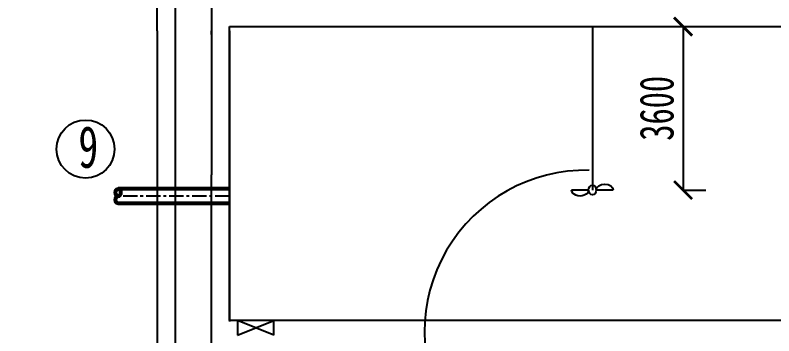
# Model space of a CAD drawing. Header units: millimetres. Extents: x 738100 to 1284508, y 138373 to 260796.
# Drawn here: x 775173 to 791900, y 230452 to 237511 of the extents above; entities that cross this region are included whole.
import ezdxf

# ---------------------------------------------------------------- set-up
doc = ezdxf.new("R2010")
doc.units = ezdxf.units.MM
doc.linetypes.add('CENTER', pattern=[50.8, 31.75, -6.35, 6.35, -6.35])
doc.layers.add('轴线', color=6, linetype='CENTER')
doc.styles.add('样式 3', font='', dxfattribs={"width": 0.7, "height": 1000})
doc.styles.add('长仿宋', font='simfang.ttf', dxfattribs={"width": 0.7})
doc.styles.get('样式 3').set_extended_font_data('FangSong_GB2312')
doc.dimstyles.new('副本ISO-25', dxfattribs={"dimtxt": 750, "dimasz": 400, "dimexe": 500, "dimexo": 200, "dimgap": 200, "dimtad": 1, "dimdec": 1, "dimdsep": 46, "dimtxsty": '长仿宋', "dimblk": 'ARCHTICK', "dimcen": 200, "dimadec": 0, "dimazin": 0, "dimtfac": 1, "dimtdec": 1, "dimtmove": 0, "dimatfit": 3, "dimldrblk": 'ARCHTICK', "dimfxl": 0.5, "dimfxlon": 1, "dimarcsym": 0})

# ---------------------------------------------------------------- blocks, each defined once
blk = doc.blocks.new('_ArchTick')
at = {"color": 0, "linetype": 'ByBlock', "lineweight": 25, "const_width": 0.15}
blk.add_lwpolyline([(-0.5, -0.5), (0.5, 0.5)], dxfattribs=at)
blk = doc.blocks.new('*D42')
at = {"color": 0, "lineweight": -2, "ltscale": 100, "transparency": 16777216}
for p, q in [((766219, 237761), (765718, 237761)), ((766218, 237761), (766218, 237261)), ((766219, 237261), (765718, 237261)), ((766218, 237261), (766218, 234613))]:
    blk.add_line(p, q, dxfattribs=at)
at = {"layer": 'Defpoints', "color": 0, "ltscale": 100, "transparency": 16777216}
for p in [(779900, 237761), (766218, 237261), (779900, 237261)]:
    blk.add_point(p, dxfattribs=at)
at = {"color": 0, "lineweight": -2, "ltscale": 100, "transparency": 16777216, "xscale": 400, "yscale": 400, "zscale": 400}
for p, rotation in [((766218, 237761), 90), ((766218, 237261), 270)]:
    blk.add_blockref('_ArchTick', p, dxfattribs=dict(at, rotation=rotation))
at = {"color": 0, "lineweight": -3, "ltscale": 100, "transparency": 16777216, "insert": (765637, 235737), "char_height": 750, "attachment_point": 5, "rotation": 90, "style": '长仿宋'}
blk.add_mtext('500.4', dxfattribs=at)
blk = doc.blocks.new('*D43')
at = {"color": 0, "lineweight": -2, "ltscale": 100, "transparency": 16777216}
for p, q in [((766219, 237261), (765718, 237261)), ((766218, 237261), (766218, 230861)), ((766219, 230861), (765718, 230861))]:
    blk.add_line(p, q, dxfattribs=at)
at = {"layer": 'Defpoints', "color": 0, "ltscale": 100, "transparency": 16777216}
for p in [(779900, 237261), (766218, 230861), (779900, 230861)]:
    blk.add_point(p, dxfattribs=at)
at = {"color": 0, "lineweight": -2, "ltscale": 100, "transparency": 16777216, "xscale": 400, "yscale": 400, "zscale": 400}
for p, rotation in [((766218, 237261), 90), ((766218, 230861), 270)]:
    blk.add_blockref('_ArchTick', p, dxfattribs=dict(at, rotation=rotation))
at = {"color": 0, "lineweight": -3, "ltscale": 100, "transparency": 16777216, "insert": (765639, 234061), "char_height": 750, "attachment_point": 5, "rotation": 90, "style": '长仿宋'}
blk.add_mtext('6400', dxfattribs=at)
blk = doc.blocks.new('*D40')
at = {"color": 0, "lineweight": -2, "ltscale": 100, "transparency": 16777216}
for p, q in [((766219, 230861), (765719, 230861)), ((766219, 230861), (766219, 230435)), ((766219, 230435), (765719, 230435)), ((766219, 230435), (766219, 227790))]:
    blk.add_line(p, q, dxfattribs=at)
at = {"layer": 'Defpoints', "color": 0, "ltscale": 100, "transparency": 16777216}
for p in [(779900, 230861), (766219, 230435), (779900, 230435)]:
    blk.add_point(p, dxfattribs=at)
at = {"color": 0, "lineweight": -2, "ltscale": 100, "transparency": 16777216, "xscale": 400, "yscale": 400, "zscale": 400}
for p, rotation in [((766219, 230861), 90), ((766219, 230435), 270)]:
    blk.add_blockref('_ArchTick', p, dxfattribs=dict(at, rotation=rotation))
at = {"color": 0, "lineweight": -3, "ltscale": 100, "transparency": 16777216, "insert": (765637, 228913), "char_height": 750, "attachment_point": 5, "rotation": 90, "style": '长仿宋'}
blk.add_mtext('425.5', dxfattribs=at)
blk = doc.blocks.new('*D33')
at = {"color": 0, "lineweight": -2, "ltscale": 100, "transparency": 16777216}
for p, q in [((766220, 230433), (765719, 230433)), ((766219, 230433), (766219, 225315)), ((766220, 225315), (765719, 225315))]:
    blk.add_line(p, q, dxfattribs=at)
at = {"layer": 'Defpoints', "color": 0, "ltscale": 100, "transparency": 16777216}
for p in [(779900, 230433), (766219, 225315), (779900, 225315)]:
    blk.add_point(p, dxfattribs=at)
at = {"color": 0, "lineweight": -2, "ltscale": 100, "transparency": 16777216, "xscale": 400, "yscale": 400, "zscale": 400}
for p, rotation in [((766219, 230433), 90), ((766219, 225315), 270)]:
    blk.add_blockref('_ArchTick', p, dxfattribs=dict(at, rotation=rotation))
at = {"color": 0, "lineweight": -3, "ltscale": 100, "transparency": 16777216, "insert": (765638, 227874), "char_height": 750, "attachment_point": 5, "rotation": 90, "style": '长仿宋'}
blk.add_mtext('5118.1', dxfattribs=at)
blk = doc.blocks.new('*D190')
at = {"color": 0, "lineweight": -2, "ltscale": 10, "transparency": 16777216}
for p, q in [((789900, 237261), (790400, 237261)), ((789900, 237261), (789900, 233661)), ((789900, 233661), (790400, 233661))]:
    blk.add_line(p, q, dxfattribs=at)
at = {"layer": 'Defpoints', "color": 0, "ltscale": 10, "transparency": 16777216}
for p in [(787900, 237261), (787900, 233661), (789900, 233661)]:
    blk.add_point(p, dxfattribs=at)
at = {"color": 0, "lineweight": -2, "ltscale": 10, "transparency": 16777216, "xscale": 400, "yscale": 400, "zscale": 400}
for p, rotation in [((789900, 237261), 90), ((789900, 233661), 270)]:
    blk.add_blockref('_ArchTick', p, dxfattribs=dict(at, rotation=rotation))
at = {"color": 0, "ltscale": 10, "transparency": 16777216, "insert": (789321, 235461), "char_height": 750, "attachment_point": 5, "rotation": 90, "style": '长仿宋'}
blk.add_mtext('3600', dxfattribs=at)

msp = doc.modelspace()

# ---------------------------------------------------------------- linework, layer by layer
at = {"lineweight": -3, "ltscale": 100}
for p, q in [((778300.494, 237163.753), (778300.494, 239322.022)), ((778700.494, 239322.022), (778700.494, 237163.753)), ((779500.494, 239322.022), (779500.494, 236332.041)), ((779900.494, 230860.765), (779900.494, 237260.765)), ((779900.494, 237260.765), (843900.494, 237260.765)), ((778300.494, 237163.753), (778300.494, 203393.464)), ((779500.494, 236332.041), (779500.494, 233999.734))]:
    msp.add_line(p, q, dxfattribs=at)
at = {"ltscale": 10}
msp.add_line((787900.494, 237260.765), (787900.494, 233660.765), dxfattribs=at)
at = {"lineweight": -3}
for p, q in [((778700.494, 237163.753), (778700.494, 205921.464)), ((779500.494, 237085.064), (779500.494, 237163.753)), ((779900.494, 233924.664), (779900.494, 237163.753)), ((779900.494, 237163.753), (779900.494, 230763.753)), ((779500.494, 210357.734), (779500.494, 233999.734)), ((779900.494, 230789.288), (779900.494, 233524.664)), ((779900.494, 230789.288), (779900.494, 232452.664)), ((842940.494, 230789.288), (779900.494, 230789.288))]:
    msp.add_line(p, q, dxfattribs=at)
at = {"color": 7, "linetype": 'Continuous', "lineweight": -3}
for p, q in [((787815.241, 233660.765), (787441.995, 233660.765)), ((787815.241, 233660.765), (787441.995, 233660.765)), ((788358.993, 233660.765), (787985.748, 233660.765)), ((788358.993, 233660.765), (787985.748, 233660.765))]:
    msp.add_line(p, q, dxfattribs=at)
msp.add_circle((776724.242, 234562.816), 640)
at = {"color": 7, "lineweight": -3}
msp.add_arc((787761.159, 230532.921), 3565.52, 88.8787302, 271.1212698, dxfattribs=at)
at = {"color": 7, "linetype": 'Continuous', "lineweight": -3}
msp.add_ellipse((787900.494, 233660.765), major_axis=(0, 106.567), ratio=0.8, start_param=-1.570796327, end_param=4.71238898, dxfattribs=at)
msp.add_ellipse((787900.494, 233660.765), major_axis=(0, 106.567), ratio=0.8, start_param=-1.570796327, end_param=4.71238898, dxfattribs=at)
at = {"color": 7, "linetype": 'Continuous', "lineweight": -3, "extrusion": (0, 0, -1)}
for centre, start_param, end_param in [((788172.37, 233660.765), 3.141592654, 6.283185307), ((788172.37, 233660.765), 3.141592654, 6.283185307), ((787628.618, 233660.765), 0, 3.141592654), ((787628.618, 233660.765), 0, 3.141592654)]:
    msp.add_ellipse(centre, major_axis=(186.623, 0), ratio=0.700430958, start_param=start_param, end_param=end_param, dxfattribs=at)
at = {"layer": 'Defpoints', "lineweight": 53}
for p, q in [((779900.494, 233686.639), (777441.529, 233686.639)), ((779900.494, 233366.639), (777441.529, 233366.639))]:
    msp.add_line(p, q, dxfattribs=at)
at = {"layer": 'Defpoints', "ltscale": 10}
for p, q in [((780075.223, 230789.288), (780075.223, 230469.288)), ((780075.223, 230469.288), (780875.223, 230789.288)), ((780875.223, 230469.288), (780075.223, 230789.288)), ((780875.223, 230469.288), (780875.223, 230789.288))]:
    msp.add_line(p, q, dxfattribs=at)
at = {"layer": 'Defpoints', "lineweight": 53, "ltscale": 10}
for centre, start, end in [((777459.163, 233606.639), 102.4302141, 257.5697859), ((777423.896, 233606.639), 282.4302141, 77.5697859), ((777459.163, 233446.639), 102.4302141, 257.5697859)]:
    msp.add_arc(centre, 81.92, start, end, dxfattribs=at)
at = {"layer": '轴线', "ltscale": 10}
msp.add_line((779900.494, 233526.639), (777441.529, 233526.639), dxfattribs=at)

# ---------------------------------------------------------------- texts
at = {"insert": (776565.923, 234135.882), "char_height": 920.46, "width": 7190.62035, "attachment_point": 7, "rotation": 0.0087106, "style": '样式 3'}
msp.add_mtext('9', dxfattribs=at)

# ---------------------------------------------------------------- dimensions: what is measured, and where the dimension line sits
at = {"lineweight": -3, "ltscale": 100}
for base, p1, p2, picture, middle in [((766218.051, 237260.765), (779900.494, 237761.124), (779900.494, 237260.765), '*D42', (765636.623, 235736.765)), ((766218.051, 230860.765), (779900.494, 237260.765), (779900.494, 230860.765), '*D43', (765638.766, 234060.765)), ((766218.551, 230435.296), (779900.494, 230860.765), (779900.494, 230435.296), '*D40', (765637.123, 228912.796)), ((766219.051, 225315.296), (779900.494, 230433.442), (779900.494, 225315.296), '*D33', (765637.623, 227874.369))]:
    dim = msp.add_linear_dim(base=base, p1=p1, p2=p2, angle=270, dimstyle='副本ISO-25', dxfattribs=at)
    dim.commit()
    dim.dimension.update_dxf_attribs({"geometry": picture, "text_midpoint": middle})
at = {"ltscale": 10}
dim = msp.add_linear_dim(base=(789900.177, 233660.765), p1=(787900.494, 237260.765), p2=(787900.494, 233660.765), angle=270, dimstyle='副本ISO-25', dxfattribs=at)
dim.commit()
dim.dimension.update_dxf_attribs({"geometry": '*D190', "text_midpoint": (789320.891, 235460.765)})

doc.saveas('drawing.dxf')
